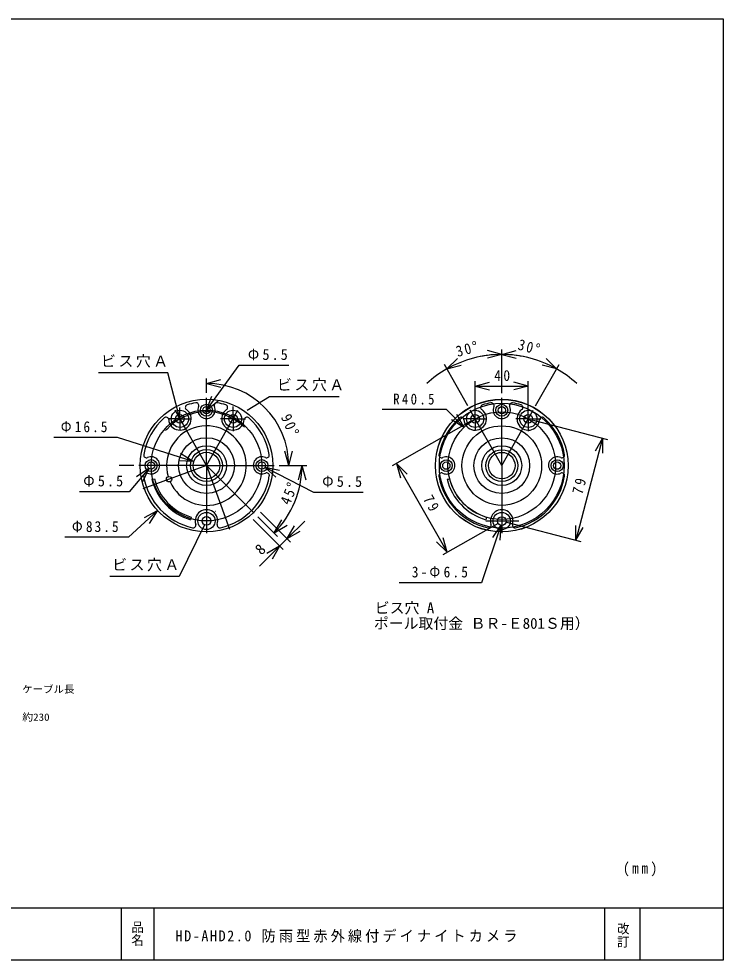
# Model space of a CAD drawing. Units: millimetres on the paper. Extents: x -142 to 142, y -98 to 91.
# Drawn here: x -0.1 to 141.8, y -98.3 to 91.4 of the extents above; entities that cross this region are included whole.
import ezdxf
from ezdxf.enums import TextEntityAlignment as Align

# ---------------------------------------------------------------- set-up
doc = ezdxf.new("R2010")
doc.units = ezdxf.units.MM
for name, color, linetype in [('0-0_0', 4, 'Continuous'), ('0-1_外形線', 4, 'Continuous'), ('0-2_中心線', 4, 'Continuous'), ('0-5_枠', 4, 'Continuous'), ('0-6_AM_5', 4, 'Continuous')]:
    doc.layers.add(name, color=color, linetype=linetype)
doc.styles.add('@ＭＳ ゴシック', font='')
doc.styles.add('ＭＳ ゴシック', font='')
doc.styles.get('@ＭＳ ゴシック').set_extended_font_data('@MS Gothic')
doc.styles.get('ＭＳ ゴシック').set_extended_font_data('MS Gothic')

msp = doc.modelspace()

# ---------------------------------------------------------------- linework, layer by layer
at = {"layer": '0-0_0'}
for p, q in [((86.146, 20.856), (88.283, 22.962)), ((97.202, 23.774), (94.304, 24.551)), ((97.202, 23.774), (94.304, 22.998)), ((97.202, 23.774), (100.1, 24.551)), ((97.202, 23.774), (100.1, 22.998)), ((108.258, 20.856), (106.121, 22.962)), ((86.146, 20.856), (89.05, 21.611)), ((108.258, 20.856), (105.355, 21.611)), ((37.723, 17.95), (40.621, 18.726)), ((37.723, 17.95), (40.621, 17.173)), ((91.855, 17.404), (94.753, 18.181)), ((91.855, 17.404), (94.753, 16.628)), ((102.549, 17.404), (99.651, 18.181)), ((102.549, 17.404), (99.651, 16.628)), ((37.723, 12.545), (38.799, 15.346)), ((37.723, 12.545), (40.055, 14.432)), ((89.647, 9.052), (88.166, 11.661)), ((89.647, 9.052), (87.06, 10.571)), ((117.506, 6.898), (116.023, 4.29)), ((117.506, 6.898), (117.526, 3.898)), ((35.051, 2.228), (32.522, 3.841)), ((54.289, 1.383), (53.513, 4.281)), ((54.289, 1.383), (55.066, 4.281)), ((35.051, 2.228), (32.054, 2.361)), ((26.089, 0.82), (23.632, -0.902)), ((26.089, 0.82), (24.822, -1.9)), ((49.477, 1.078), (52.408, 0.439)), ((49.477, 1.078), (51.696, -0.941)), ((56.951, 1.383), (56.174, -1.515)), ((56.951, 1.383), (57.727, -1.515)), ((76.023, 1.811), (78.128, -0.326)), ((76.023, 1.811), (76.777, -1.092)), ((27.811, -7.756), (25.154, -9.149)), ((27.811, -7.756), (26.207, -10.291)), ((51.38, -12.143), (52.869, -9.538)), ((51.38, -12.143), (53.972, -10.632)), ((53.974, -13.334), (55.474, -10.736)), ((97.032, -10.644), (95.367, -13.139)), ((97.032, -10.644), (96.838, -13.637)), ((112.139, -13.677), (112.119, -10.677)), ((112.139, -13.677), (113.622, -11.069)), ((53.974, -13.334), (56.572, -11.834)), ((86.184, -16.098), (85.429, -13.194)), ((52.462, -14.846), (49.864, -16.346)), ((52.462, -14.846), (50.962, -17.444)), ((86.184, -16.098), (84.078, -13.961))]:
    msp.add_line(p, q, dxfattribs=at)
at = {"layer": '0-1_外形線'}
for centre, radius in [((37.723, 1.383), 13.368), ((37.723, 12.545), 1.203), ((37.723, 12.545), 0.735), ((97.202, 1.37), 13.368), ((97.212, 1.37), 13.357), ((97.205, 1.366), 12.576), ((97.202, 12.532), 1.203), ((32.376, 10.807), 1.738), ((32.376, 10.807), 0.869), ((43.07, 10.807), 1.738), ((43.07, 10.807), 0.869), ((91.855, 10.794), 1.738), ((91.855, 10.794), 0.869), ((97.202, 12.532), 0.735), ((102.549, 10.794), 1.738), ((102.549, 10.794), 0.869), ((97.202, 1.37), 8.021), ((37.723, 1.383), 5.614), ((97.202, 1.37), 5.614), ((37.733, 1.383), 4.01), ((37.733, 1.383), 3.208), ((37.723, 1.383), 2.674), ((97.212, 1.37), 4.01), ((97.212, 1.37), 3.208), ((97.202, 1.37), 2.674), ((26.561, 1.383), 1.203), ((26.561, 1.383), 0.735), ((48.885, 1.383), 1.203), ((48.885, 1.383), 0.735), ((86.04, 1.37), 1.203), ((86.04, 1.37), 0.735), ((108.364, 1.37), 1.203), ((108.364, 1.37), 0.735), ((30.186, -1.36), 0.546), ((37.723, -9.779), 1.738), ((37.723, -9.779), 0.869), ((97.202, -9.792), 1.738), ((97.202, -9.792), 0.869)]:
    msp.add_circle(centre, radius, dxfattribs=at)
for centre, radius, start, end in [((33.993, 13.102), 0.535, 107.65466, 234.83275), ((37.723, 1.383), 12.833, 99.74254, 107.65466), ((35.642, 13.504), 0.535, 336.31163, 99.74254), ((37.723, 12.591), 1.738, 156.31163, 23.68935), ((39.804, 13.504), 0.535, 80.25842, 203.68935), ((37.723, 1.383), 12.833, 72.34396, 80.25842), ((41.453, 13.102), 0.535, 305.17041, 72.34396), ((93.472, 13.089), 0.535, 107.65466, 234.83275), ((97.202, 1.37), 12.833, 99.74254, 107.65466), ((95.121, 13.491), 0.535, 336.31163, 99.74254), ((99.283, 13.491), 0.535, 80.25842, 203.68935), ((97.202, 1.37), 12.833, 72.34396, 80.25842), ((100.932, 13.089), 0.535, 305.17041, 72.34396), ((32.376, 10.807), 2.272, 184.30257, 54.83275), ((43.07, 10.807), 2.272, 125.17041, 355.69052), ((91.856, 10.794), 2.272, 184.30257, 54.83275), ((97.202, 12.578), 1.738, 156.31163, 23.68935), ((102.549, 10.794), 2.272, 125.17041, 355.69052), ((37.723, 1.383), 12.833, 131.48065, 170.12848), ((29.577, 10.597), 0.535, 4.30257, 131.48065), ((45.869, 10.596), 0.535, 48.51697, 175.69052), ((37.723, 1.383), 12.833, 9.87108, 48.51697), ((97.202, 1.37), 12.833, 131.48065, 170.12848), ((89.056, 10.584), 0.535, 4.30257, 131.48065), ((105.348, 10.583), 0.535, 48.51697, 175.69052), ((97.202, 1.37), 12.833, 9.87108, 48.51697), ((37.723, 1.383), 8.021, 203.90057, 196.09943), ((25.607, 3.492), 0.535, 170.12848, 294.8242), ((26.561, 1.429), 1.738, 244.70477, 114.8242), ((48.885, 1.429), 1.738, 65.1701, 295.30093), ((49.839, 3.492), 0.535, 245.1701, 9.87108), ((85.086, 3.479), 0.535, 170.12848, 294.8242), ((86.04, 1.416), 1.738, 244.70477, 114.8242), ((108.364, 1.416), 1.738, 65.1701, 295.30093), ((109.318, 3.478), 0.535, 245.1701, 9.87108), ((25.59, -0.625), 0.535, 64.70477, 189.4005), ((37.723, 1.383), 12.833, 189.4005, 257.42165), ((26.561, 1.383), 2.74, 272.80296, 284.05656), ((37.723, 1.383), 11.362, 193.93713, 253.65424), ((37.723, 1.383), 10.828, 194.21001, 253.31158), ((37.723, 1.383), 12.833, 282.57835, 350.59996), ((49.856, -0.625), 0.535, 350.59996, 115.30093), ((85.069, -0.639), 0.535, 64.70477, 189.4005), ((97.202, 1.37), 12.833, 189.4005, 257.42165), ((86.04, 1.37), 2.74, 272.80296, 284.05656), ((97.202, 1.37), 11.362, 193.93713, 253.65424), ((97.202, 1.37), 10.828, 194.21001, 253.31158), ((97.202, 1.37), 12.833, 282.57835, 350.59996), ((109.335, -0.638), 0.535, 350.59996, 115.30093), ((37.723, -9.779), 2.272, 342.56552, 197.43448), ((97.202, -9.792), 2.272, 342.56552, 197.43448), ((37.723, -9.779), 3.208, 165.74016, 175.37401), ((97.202, -9.792), 3.208, 165.74016, 175.37401), ((35.045, -10.62), 0.535, 257.42165, 17.43448), ((40.401, -10.62), 0.535, 162.56552, 282.57835), ((94.524, -10.633), 0.535, 257.42165, 17.43448), ((99.88, -10.633), 0.535, 162.56552, 282.57835)]:
    msp.add_arc(centre, radius, start, end, dxfattribs=at)
at = {"layer": '0-2_中心線'}
for p, q in [((37.723, 1.383), (37.723, 15.018)), ((43.07, 10.807), (43.07, 13.302)), ((97.202, 1.37), (97.202, 15.005)), ((102.549, 10.794), (102.549, 13.289)), ((37.723, 1.383), (31.39, 12.545)), ((32.376, 10.807), (32.376, 13.079)), ((37.723, 1.383), (44.056, 12.545)), ((97.202, 1.37), (90.869, 12.532)), ((91.855, 10.794), (91.855, 13.066)), ((97.202, 1.37), (103.535, 12.532)), ((32.376, 10.807), (30.104, 10.807)), ((32.376, 10.807), (34.648, 10.807)), ((32.376, 10.807), (32.376, 8.536)), ((43.07, 10.807), (40.575, 10.807)), ((43.07, 10.807), (45.565, 10.807)), ((43.07, 10.807), (43.07, 8.312)), ((91.855, 10.794), (89.583, 10.794)), ((91.855, 10.794), (94.127, 10.794)), ((91.855, 10.794), (91.855, 8.523)), ((102.549, 10.794), (100.054, 10.794)), ((102.549, 10.794), (105.044, 10.794)), ((102.549, 10.794), (102.549, 8.299)), ((37.723, 1.383), (24.088, 1.383)), ((37.723, 1.383), (24.91, -3.28)), ((37.707, 1.421), (47.348, -8.22)), ((37.723, 1.383), (51.358, 1.383)), ((37.723, 1.383), (37.723, -12.252)), ((37.724, 1.376), (42.388, -11.437)), ((97.202, 1.37), (97.202, -12.265)), ((93.994, -9.78), (100.642, -9.78))]:
    msp.add_line(p, q, dxfattribs=at)
for centre, radius in [((37.723, 1.383), 11.162), ((97.212, 1.37), 10.84)]:
    msp.add_circle(centre, radius, dxfattribs=at)
for centre, radius, start, end in [((37.733, 1.383), 10.84, 45.35594, 137.72165), ((37.733, 1.383), 10.84, 137.72165, 139.43205), ((97.212, 1.37), 10.84, 137.72165, 139.43205), ((37.745, 1.383), 9.357, 280.48383, 281.11679)]:
    msp.add_arc(centre, radius, start, end, dxfattribs=at)
at = {"layer": '0-5_枠'}
for p, q in [((141.803, -87.795), (-141.803, -87.791)), ((20.51, -87.959), (20.51, -98.28)), ((27.092, -87.959), (27.092, -98.28)), ((117.874, -87.959), (117.874, -98.28)), ((124.987, -87.959), (124.987, -98.28)), ((141.803, -98.28), (-141.803, -98.28))]:
    msp.add_line(p, q, dxfattribs=at)
msp.add_lwpolyline([(-141.803, 91.405), (141.803, 91.405), (141.803, -98.28)], dxfattribs=at)
at = {"layer": '0-6_AM_5'}
for p, q in [((97.202, 16.005), (97.202, 24.774)), ((97.202, 16.005), (97.202, 24.774)), ((37.723, 12.545), (44.308, 21.603)), ((44.308, 21.603), (54.308, 21.603)), ((90.376, 13.401), (85.653, 21.726)), ((104.028, 13.401), (108.752, 21.726)), ((29.971, 20.099), (15.971, 20.099)), ((32.376, 10.807), (29.971, 20.099)), ((37.723, 16.018), (37.723, 18.95)), ((37.723, 16.018), (37.723, 18.95)), ((91.855, 11.794), (91.855, 18.404)), ((91.855, 17.404), (102.549, 17.404)), ((102.549, 11.794), (102.549, 18.404)), ((86.097, 12.656), (73.097, 12.656)), ((89.647, 9.052), (86.097, 12.656)), ((90.986, 10.301), (75.153, 1.318)), ((103.537, 10.542), (118.474, 6.645)), ((19.798, 7.049), (6.941, 7.049)), ((35.051, 2.228), (19.798, 7.049)), ((117.506, 6.898), (112.139, -13.677)), ((23.088, 1.383), (20.156, 1.383)), ((26.089, 0.82), (22.151, -3.879)), ((49.477, 1.078), (59.284, -3.981)), ((52.358, 1.383), (55.289, 1.383)), ((52.358, 1.383), (57.951, 1.383)), ((76.023, 1.811), (86.184, -16.098)), ((22.151, -3.879), (12.151, -3.879)), ((59.284, -3.981), (69.284, -3.981)), ((27.811, -7.756), (22.046, -13.071)), ((48.056, -8.927), (52.032, -12.904)), ((48.618, -7.978), (54.681, -14.041)), ((37.324, -10.588), (32.224, -20.935)), ((47.108, -9.492), (53.169, -15.553)), ((53.974, -13.334), (57.51, -9.798)), ((96.448, -10.274), (85.314, -16.591)), ((97.032, -10.644), (93.112, -22.22)), ((98.17, -10.033), (113.106, -13.929)), ((22.046, -13.071), (9.189, -13.071)), ((52.462, -14.846), (48.413, -18.895)), ((53.974, -13.334), (52.462, -14.846)), ((32.224, -20.935), (18.224, -20.935)), ((93.112, -22.22), (76.54, -22.22))]:
    msp.add_line(p, q, dxfattribs=at)
msp.add_lwpolyline([(45.942, 12.568), (50.437, 15.322), (64.437, 15.322)], dxfattribs=at)
for centre, radius, start, end in [((97.202, 1.37), 22.404, 90, 119.56953), ((97.202, 1.37), 22.404, 96.39677, 102.79355), ((97.202, 1.37), 22.404, 60.43047, 90), ((97.202, 1.37), 22.404, 77.20645, 83.60323), ((97.202, 1.37), 22.404, 119.56953, 132.36308), ((97.202, 1.37), 22.404, 47.63692, 60.43047), ((37.723, 1.383), 16.566, 0, 90), ((37.745, 1.383), 19.205, 315.22966, 0)]:
    msp.add_arc(centre, radius, start, end, dxfattribs=at)

# ---------------------------------------------------------------- texts
at = {"layer": '0-1_外形線', "style": 'ＭＳ ゴシック'}
for s, p in [('ビス穴 A', (71.615, -29.056)), ('ポール取付金 ＢＲ-Ｅ801Ｓ用）', (71.428, -32.167))]:
    msp.add_text(s, height=2.199, dxfattribs=at).set_placement(p, align=Align.BOTTOM_LEFT)
for s, width, p in [('ケーブル長', 1.05, (0.621, -44.854)), ('約230', 1.1, (0.621, -50.48))]:
    msp.add_text(s, height=1.466, dxfattribs=dict(at, width=width)).set_placement(p, align=Align.BOTTOM_LEFT)
at = {"layer": '0-1_外形線', "insert": (31.492, -94.745), "char_height": 2.199, "attachment_point": 7, "style": 'ＭＳ ゴシック'}
msp.add_mtext('\\T1.22;\\W0.95;HD-AHD2.0\\~防雨型赤外線付デイナイトカメラ', dxfattribs=at)
at = {"layer": '0-5_枠', "style": '@ＭＳ ゴシック', "width": 1.05}
for s, p in [('品名', (22.342, -90.279)), ('改訂', (120.192, -90.595))]:
    msp.add_text(s, height=1.833, rotation=270, dxfattribs=at).set_placement(p, align=Align.BOTTOM_LEFT)
at = {"layer": '0-5_枠', "insert": (121.616, -81.414), "char_height": 2.199, "attachment_point": 7, "style": 'ＭＳ ゴシック'}
msp.add_mtext('\\T1.38;\\W0.9;(mm)', dxfattribs=at)
at = {"layer": '0-6_AM_5', "style": 'ＭＳ ゴシック'}
msp.add_text('8', height=2.199, rotation=45, dxfattribs=at).set_placement((49.264, -17.245), align=Align.BOTTOM_LEFT)
at = {"layer": '0-6_AM_5', "char_height": 2.199, "attachment_point": 7, "style": 'ＭＳ ゴシック'}
for s, insert, rotation in [('\\T1.27;\\W0.9;30°', (100.274, 24.765), 345.215), ('\\T1.27;\\W0.9;30°', (88.329, 23.234), 14.785), ('\\T1.27;\\W0.9;90°', (52.627, 11.153), 293.555), ('\\T1.36;\\W0.9;79', (113.476, -4.588), 75.379), ('\\T1.27;\\W0.9;45°', (54.528, -6.733), 67.5), ('\\T1.36;\\W0.9;79', (81.233, -5.345), 299.569)]:
    msp.add_mtext(s, dxfattribs=dict(at, insert=insert, rotation=rotation))
for s, insert in [('\\T1.29;\\W0.95;Φ5.5', (46.058, 22.603)), ('\\T1.17;ビス穴Ａ', (16.471, 21.099)), ('\\T1.17;ビス穴Ａ', (51.937, 16.322)), ('\\T1.36;\\W0.9;40', (95.702, 18.404)), ('\\T1.38;\\W0.85;R40.5', (75.347, 13.656)), ('\\T1.3;\\W0.9;Φ16.5', (8.369, 8.049)), ('\\T1.29;\\W0.95;Φ5.5', (12.901, -2.879)), ('\\T1.29;\\W0.95;Φ5.5', (61.034, -2.981)), ('\\T1.3;\\W0.9;Φ83.5', (10.618, -12.071)), ('\\T1.17;ビス穴Ａ', (18.724, -19.935)), ('\\T1.32;\\W0.9;3-Φ6.5', (79.076, -21.22))]:
    msp.add_mtext(s, dxfattribs=dict(at, insert=insert))

doc.saveas('drawing.dxf')
